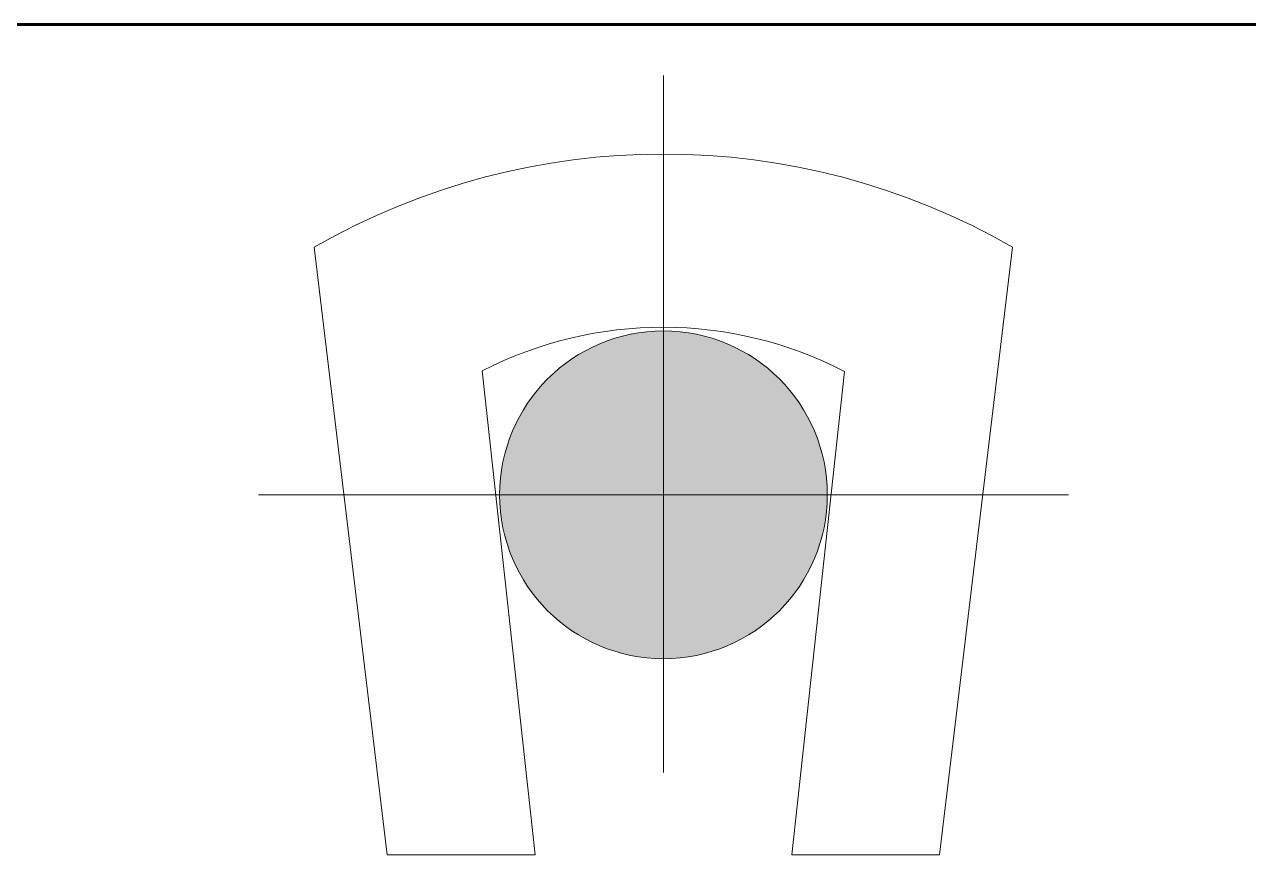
# Model space of a CAD drawing. Header units: inches. Extents: x 140 to 978, y -82 to 38.
# Drawn here: x 896.182 to 898.546, y -7.482 to -5.851 of the extents above; entities that cross this region are included whole.
import ezdxf

# ---------------------------------------------------------------- set-up
doc = ezdxf.new("R2010")
doc.units = ezdxf.units.IN
doc.header["$MEASUREMENT"] = 0
doc.layers.add('UNSAAC- ROTULO', color=7, linetype='Continuous', lineweight=60)
doc.layers.add('UNSAAC-TEXTOS', color=250, linetype='Continuous', lineweight=0)

msp = doc.modelspace()

# ---------------------------------------------------------------- hatches: boundary and pattern name
at = {"layer": 'UNSAAC-TEXTOS'}
h = msp.add_hatch(color=252, dxfattribs=at)
h.dxf.hatch_style = 1
edge = h.paths.add_edge_path()
edge.add_arc((897.4162, -6.7589), 0.3164, 0, 360)

# ---------------------------------------------------------------- linework, layer by layer
at = {"layer": 'UNSAAC- ROTULO'}
msp.add_lwpolyline([(895.142, -5.851), (899.6903, -5.851), (899.6903, -8.6973), (895.142, -8.6973)], close=True, dxfattribs=at)
at = {"layer": 'UNSAAC-TEXTOS'}
for p, q in [((897.4162, -5.9493), (897.4162, -7.2949)), ((898.1985, -6.7589), (896.6339, -6.7589))]:
    msp.add_line(p, q, dxfattribs=at)
at = {"layer": 'UNSAAC-TEXTOS', "lineweight": 20}
msp.add_lwpolyline([(897.1685, -7.4538), (896.8828, -7.4538), (896.7419, -6.2807, -0.266421), (898.0905, -6.2807), (897.9495, -7.4538), (897.6638, -7.4538), (897.7659, -6.5208, 0.242709), (897.0663, -6.5197), (897.1685, -7.4538)], format="xyb", close=True, dxfattribs=at)
at = {"layer": 'UNSAAC-TEXTOS'}
msp.add_circle((897.4162, -6.7589), 0.3164, dxfattribs=at)

doc.saveas('drawing.dxf')
